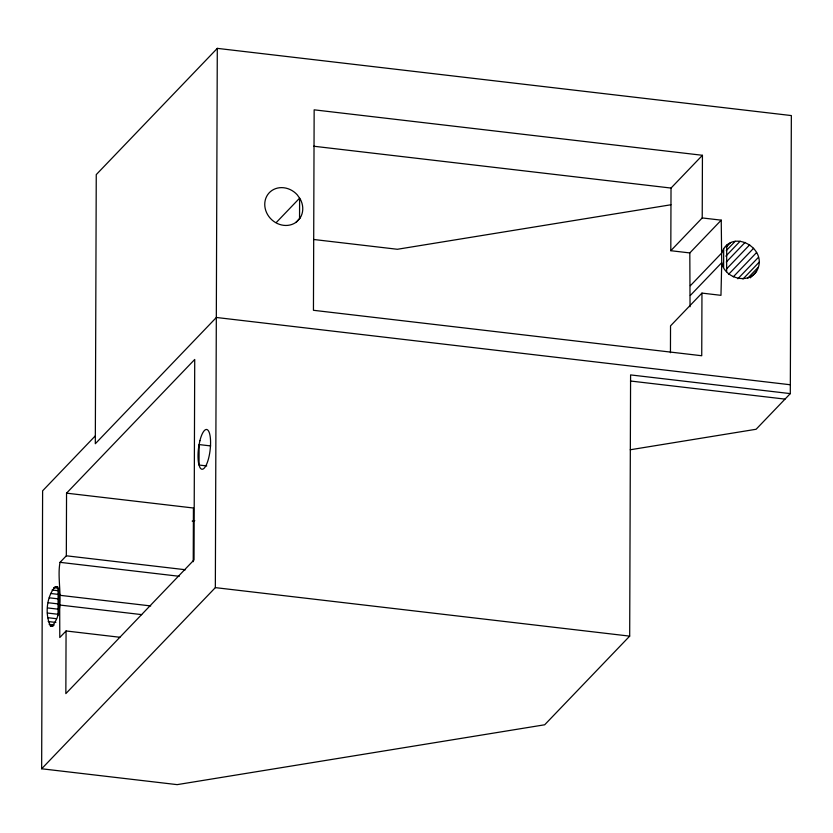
<?xml version="1.0" encoding="UTF-8"?>
<svg xmlns="http://www.w3.org/2000/svg" width="833" height="833" viewBox="0 0 833 833"><rect width="100%" height="100%" fill="white"/><g stroke="black" fill="none" stroke-linecap="round" stroke-linejoin="round"><path stroke-width="1.25" d="M790.33 384.763L216.361 317.477L95.316 443.718L96.253 174.607L217.298 48.366L791.35 115.568L790.298 393.613L630.591 374.912L629.686 636.131L544.678 724.783L177.158 784.634L41.65 768.776L42.618 490.814L95.347 435.826M58.029 615.129L58.123 588.556L56.831 586.921L55.332 586.63C46.554 596.418 44.763 614.254 50.449 626.02L51.948 626.322C66.609 609.61 56.103 581.882 60.049 562.337L66.328 555.798L66.546 493.157L194.724 359.471L194.027 559.932L65.849 693.608L66.067 630.966L119.89 637.266M59.049 610.204L59.112 591.409L58.123 588.556M193.235 561.702L193.423 508.005L66.546 493.157M41.65 768.776L215.341 587.629L217.298 48.366M670.44 352.713L670.534 325.87L701.959 293.101L720.972 295.33L721.732 262.687L721.232 220.162L702.219 217.934L670.804 250.702L689.818 252.93L721.232 220.162M670.804 250.702L671.023 188.06L702.438 155.292L314.156 109.831L313.447 310.293L701.74 355.743L701.959 293.101M690.047 306.752L689.818 252.93M702.219 217.934L702.438 155.292M723.617 267.435L723.679 248.651C735.424 230.928 764.527 247.859 758.467 266.987C753.063 285.615 724.877 279.971 721.732 262.687L690.318 295.455M726.626 271.683L726.72 245.11M723.679 248.651L721.763 252.951L690.349 285.719M276.275 222.515L299.609 198.171L299.547 218.631L295.954 222.369M66.067 630.966L59.789 637.516L59.684 605.018L141.704 614.619M726.178 247.266L730.666 242.58M726.282 250.608L735.258 241.237M725.824 256.158L740.183 241.174M726.251 262.051L745.108 242.393M726.345 269.153L749.679 244.808M728.479 274.474L753.615 248.255M733.279 276.848L756.614 252.503M737.851 278.784L758.499 257.251M742.974 279.045L759.134 262.197M747.701 278.222L758.467 266.987M750.273 277.847L756.551 271.298M790.298 393.613L756.104 429.266L630.227 449.768M670.898 204.772L397.372 249.275L313.614 239.477M192.204 521.114L194.776 520.698M313.687 146.223L671.023 188.06M630.477 381.014L785.03 399.111M210.645 445.926L199.108 444.572L199.035 465.033L206.73 465.928M66.328 555.798L185.509 569.751M60.049 562.337L179.23 576.29M215.341 587.629L629.686 636.131M55.332 586.63L57.894 586.932M53.708 587.682L58.831 588.285M52.083 590.014L58.487 590.764M50.563 593.471L58.248 594.377M150.711 605.935L59.726 595.283L59.112 591.409M49.251 597.813L58.216 598.865M48.241 602.748L58.487 603.946M47.596 607.934L59.133 609.287M47.366 613.026L58.893 614.369M47.564 617.659L56.529 618.711M48.168 621.543L55.863 622.438M49.157 624.396L54.28 624.989M50.449 626.02L53.01 626.322M199.899 440.699L198.889 445.624A20.023 5.873 -83.3 0 0 198.827 464.418L199.805 467.271A20.023 5.873 -83.3 0 0 208.687 458.015A20.023 5.873 -83.3 0 0 208.781 431.442A20.023 5.873 -83.3 0 0 199.899 440.699M300.192 217.871L297.152 221.411A20.023 17.857 43.8 0 1 270.267 218.256A20.023 17.857 43.8 0 1 270.361 191.684A20.023 17.857 43.8 0 1 297.246 194.828L300.255 199.077A20.023 17.857 43.8 0 1 300.192 217.871"/></g></svg>
